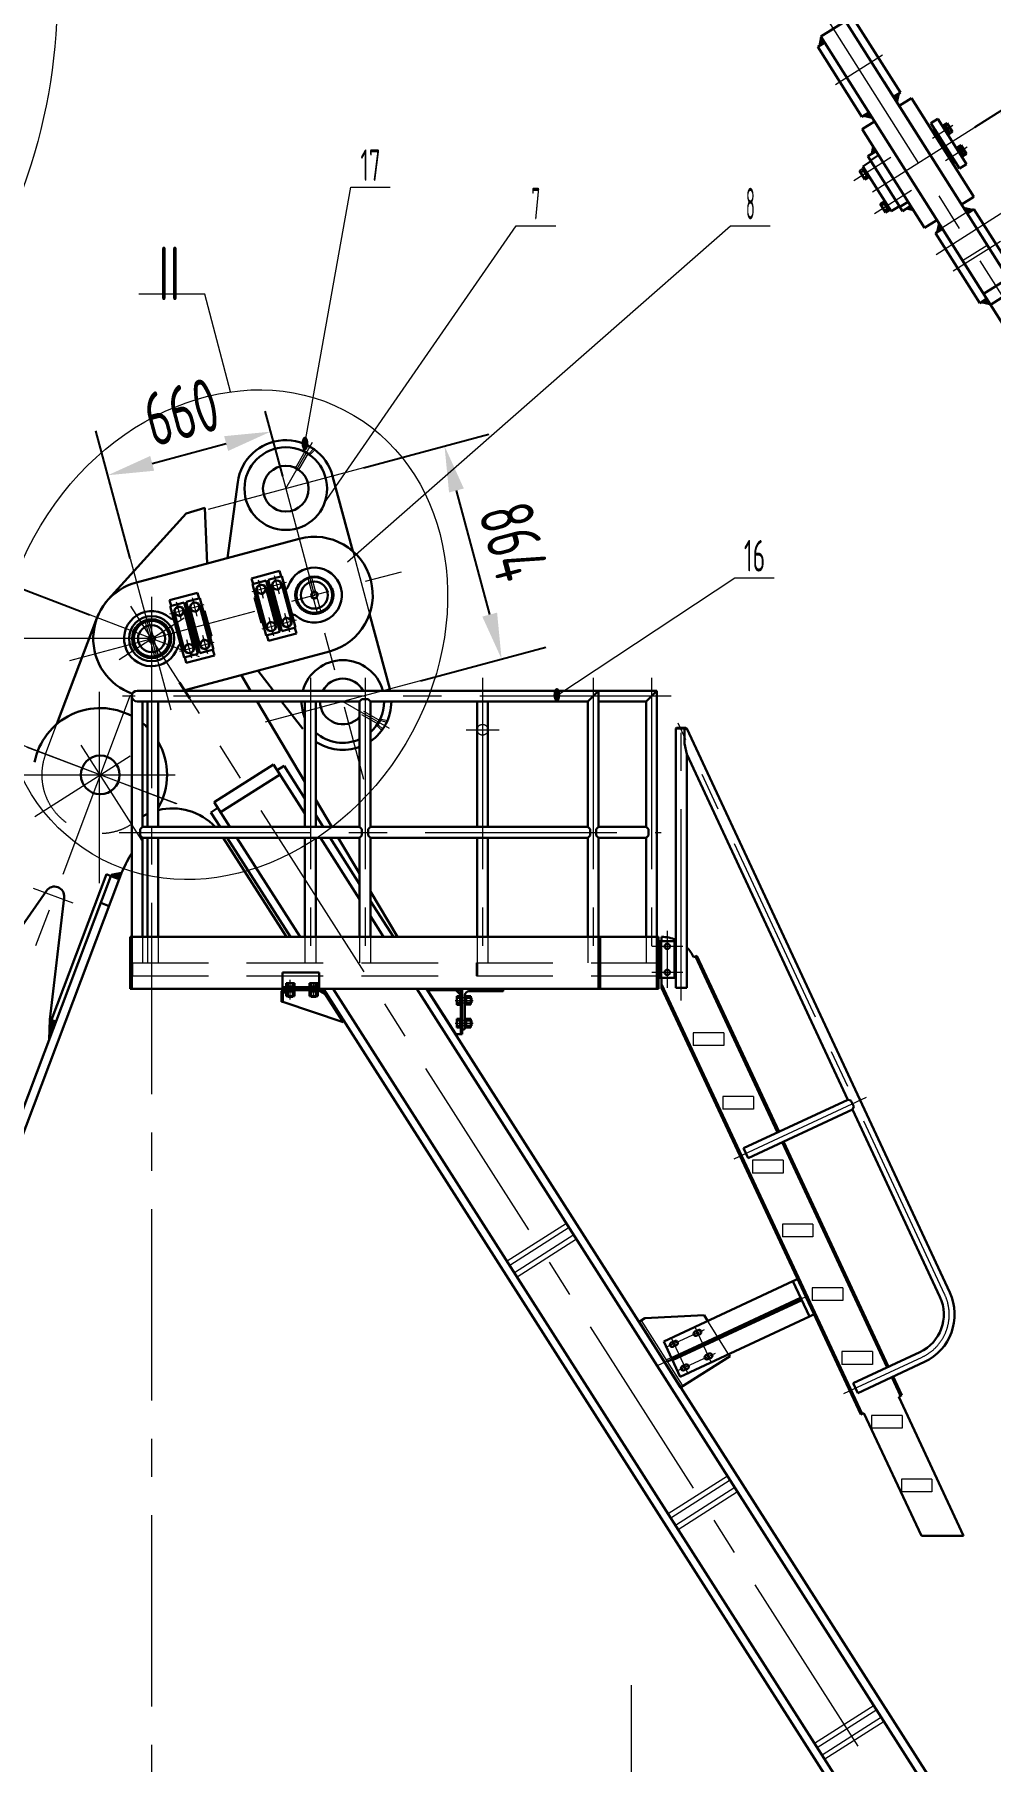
# Model space of a CAD drawing. Header units: millimetres. Extents: x 0 to 25200, y 0 to 17820.
# Drawn here: x 6157 to 9902, y 6343 to 13111 of the extents above; entities that cross this region are included whole.
import ezdxf
from ezdxf.enums import TextEntityAlignment as Align

# ---------------------------------------------------------------- set-up
doc = ezdxf.new("R2010")
doc.units = ezdxf.units.MM
doc.header["$LTSCALE"] = 600
doc.linetypes.add('F', pattern=[0.75, 0.5, -0.25])
doc.linetypes.add('G', pattern=[2, 1.25, -0.25, 0.25, -0.25])
doc.layers.get('0').update_dxf_attribs({"lineweight": 30})
doc.layers.get('Defpoints').update_dxf_attribs({"lineweight": 30})
for name, color, linetype, lineweight in [('01', 7, 'Continuous', 30), ('02', 1, 'Continuous', 13), ('02C', 3, 'Continuous', 13), ('04', 2, 'F', 13), ('05', 4, 'G', 13), ('08', 1, 'Continuous', 13), ('11', 3, 'Continuous', 13)]:
    doc.layers.add(name, color=color, linetype=linetype, lineweight=lineweight)
doc.styles.get("Standard").update_dxf_attribs({"font": 'isocp', "width": 0.707, "bigfont": 'intecad.shx'})
doc.dimstyles.new('INTE', dxfattribs={"dimscale": 60, "dimtxt": 3.5, "dimasz": 3, "dimexe": 3, "dimexo": 0, "dimgap": 1, "dimtad": 1, "dimdec": 1, "dimdsep": 46, "dimtxsty": 'Standard', "dimcen": 0, "dimclrd": 1, "dimclre": 1, "dimclrt": 3, "dimadec": 0, "dimazin": 0, "dimtfac": 1, "dimtdec": 1, "dimtmove": 0, "dimatfit": 0, "dimfxl": 0, "dimarcsym": 0})

# ---------------------------------------------------------------- blocks, each defined once
blk = doc.blocks.new('*D4')
at = {"layer": '08', "color": 1, "lineweight": -2}
for p, q in [((7445.6, 11413), (7937.1, 11544.8)), ((7940.2, 10837.9), (7809.9, 11324.3)), ((7669.1, 10578.9), (8160.7, 10710.6))]:
    blk.add_line(p, q, dxfattribs=at)
at = {"layer": '08', "color": 1}
for points in [[(7838.8, 11332.1), (7780.9, 11316.5), (7763.3, 11498.2)], [(7969.2, 10845.6), (7911.2, 10830.1), (7986.8, 10664)]]:
    blk.add_solid(points, dxfattribs=at)
at = {"layer": 'Defpoints', "color": 0}
for p in [(7763.3, 11498.2), (7445.6, 11413), (7669.1, 10578.9)]:
    blk.add_point(p, dxfattribs=at)
at = {"layer": '08', "color": 3, "insert": (8034.4, 11123.8), "char_height": 210, "attachment_point": 5, "rotation": 285}
blk.add_mtext('864', dxfattribs=at)
blk = doc.blocks.new('inte_dim_blk')
at = {"layer": '08', "color": 1}
blk.add_line((0, 0), (-3, 0), dxfattribs=at)
blk = doc.blocks.new('*D8')
at = {"layer": '08', "color": 1, "lineweight": -2}
for p, q in [((6373.4, 10836.3), (5705.3, 11091.8)), ((5809.2, 10859.4), (5733.9, 10662.5)), ((6089.2, 10333.9), (5501.4, 10558.7))]:
    blk.add_line(p, q, dxfattribs=at)
at = {"layer": '08', "color": 1}
for points in [[(5781.1, 10870.1), (5837.2, 10848.7), (5873.5, 11027.5)], [(5705.8, 10673.2), (5761.9, 10651.8), (5669.6, 10494.4)]]:
    blk.add_solid(points, dxfattribs=at)
at = {"layer": 'Defpoints', "color": 0}
for p in [(6373.4, 10836.3), (5669.6, 10494.4), (6089.2, 10333.9)]:
    blk.add_point(p, dxfattribs=at)
at = {"layer": '08', "color": 3, "insert": (5658, 10926), "char_height": 210, "attachment_point": 5, "rotation": 69.07287}
blk.add_mtext('570', dxfattribs=at)
blk = doc.blocks.new('*D9')
at = {"layer": '08', "color": 1, "lineweight": -2}
for p, q in [((7059.8, 11635.8), (7128.1, 11381)), ((6531.4, 11057.8), (6397.4, 11557.9)), ((6617.9, 11430.6), (6907.6, 11508.3))]:
    blk.add_line(p, q, dxfattribs=at)
at = {"layer": '08', "color": 1}
for points in [[(6899.9, 11537.3), (6915.4, 11479.3), (7081.5, 11554.9)], [(6610.1, 11459.6), (6625.6, 11401.7), (6444, 11384.1)]]:
    blk.add_solid(points, dxfattribs=at)
at = {"layer": 'Defpoints', "color": 0}
for p in [(7059.8, 11635.8), (7081.5, 11554.9), (6531.4, 11057.8)]:
    blk.add_point(p, dxfattribs=at)
at = {"layer": '08', "color": 3, "insert": (6731.9, 11632), "char_height": 210, "attachment_point": 5, "rotation": 15}
blk.add_mtext('660', dxfattribs=at)
blk = doc.blocks.new('*D10')
at = {"layer": '08', "color": 1, "lineweight": -2}
for p, q in [((9840.6, 12748.6), (10089.8, 12906)), ((10033.8, 12657.7), (14382.1, 5772.5)), ((13013.4, 4695.2), (14630.4, 5716.5))]:
    blk.add_line(p, q, dxfattribs=at)
at = {"layer": '08', "color": 1}
for points in [[(10059.1, 12673.8), (10008.4, 12641.7), (9937.6, 12809.9)], [(14407.5, 5788.6), (14356.7, 5756.5), (14478.2, 5620.3)]]:
    blk.add_solid(points, dxfattribs=at)
at = {"layer": 'Defpoints', "color": 0}
for p in [(9840.6, 12748.6), (14478.2, 5620.3), (13013.4, 4695.2)]:
    blk.add_point(p, dxfattribs=at)
at = {"layer": '08', "color": 3, "insert": (12347.4, 9303.2), "char_height": 210, "attachment_point": 5, "rotation": 302.27443}
blk.add_mtext('8503', dxfattribs=at)

msp = doc.modelspace()

# ---------------------------------------------------------------- hatches: boundary and pattern name
for points in [[(9252.93, 13079.82), (9231.8, 13066.47), (9239.58, 13100.95)], [(9522.33, 12866.75), (9543.47, 12880.1), (9535.68, 12845.61)], [(9425.94, 12805.87), (9404.8, 12792.53), (9439.29, 12784.74)], [(9454, 12654.7), (9443.32, 12671.61), (9437.09, 12644.02)], [(9600.31, 12423.03), (9572.72, 12429.26), (9589.63, 12439.94)], [(9810.46, 12410.52), (9831.6, 12423.87), (9797.11, 12431.65)], [(9714.07, 12349.64), (9692.94, 12336.29), (9700.72, 12370.78)], [(9887.08, 12075.7), (9865.94, 12062.35), (9900.43, 12054.56)], [(8672.72, 10393.95), (8672.72, 10390.95), (8669.82, 10390.95)], [(8709.22, 10393.95), (8709.22, 10390.95), (8712.12, 10390.95)], [(8712.12, 10290.86), (8713.38, 10288.14), (8712.12, 10287.86)], [(6488.68, 9800.91), (6497.85, 9825.22), (6463.67, 9819.61, 0.2679492), (6455.94, 9813.27)], [(8600.95, 9562.62), (8600.95, 9557.62), (8605.95, 9557.62)], [(8600.95, 9409.62), (8600.95, 9414.62), (8605.95, 9414.62)], [(6217.15, 9251.4), (6240.54, 9242.57), (6213.7, 9171.46)], [(9073.75, 8810.55), (9076.47, 8811.82), (9072.49, 8813.27)], [(9091.63, 8772.22), (9094.35, 8773.49), (9092.9, 8769.5)], [(9503.13, 7889.75), (9505.85, 7891.01), (9501.87, 7892.46)], [(9521.01, 7851.41), (9523.73, 7852.68), (9522.28, 7848.69)]]:
    msp.add_hatch(color=256).paths.add_polyline_path(points)

# ---------------------------------------------------------------- linework, layer by layer
for p, q in [((9237.98, 13103.49), (9334.37, 13164.36)), ((9334.37, 13164.36), (9998.42, 12112.9)), ((9376.38, 13157.78), (9549.38, 12883.83)), ((9225.88, 13062.73), (9252.93, 13079.82)), ((9231.8, 13066.47), (9239.58, 13100.95)), ((9237.98, 13103.49), (9902.03, 12052.03)), ((9225.88, 13062.73), (9398.88, 12788.79)), ((10399.27, 11264.7), (9387.92, 12866.07)), ((10414.49, 11454.09), (9484.31, 12926.95)), ((9549.38, 12883.83), (9522.33, 12866.75)), ((9543.47, 12880.1), (9535.68, 12845.61)), ((9592.57, 12862.26), (9544.38, 12831.83)), ((9592.57, 12862.26), (9836.6, 12475.87)), ((9398.88, 12788.79), (9425.94, 12805.87)), ((9399.8, 12740.52), (9447.99, 12770.96)), ((9399.8, 12740.52), (9643.83, 12354.13)), ((9404.8, 12792.53), (9439.29, 12784.74)), ((9668.67, 12764.25), (9695.72, 12781.34)), ((9668.67, 12764.25), (9780.8, 12586.7)), ((9674.01, 12733.33), (9681.62, 12738.13)), ((9681.62, 12738.13), (9762.78, 12609.62)), ((9695.72, 12781.34), (9807.86, 12603.79)), ((9443.32, 12671.61), (9437.09, 12644.02)), ((9402.02, 12594.67), (9434.15, 12614.96)), ((9513.09, 12418.81), (9402.02, 12594.67)), ((9421.87, 12634.41), (9454, 12654.7)), ((9421.87, 12634.41), (9557.5, 12419.65)), ((9432.02, 12618.34), (9464.14, 12638.64)), ((9755.17, 12604.81), (9762.78, 12609.62)), ((9780.8, 12586.7), (9807.86, 12603.79)), ((9547.35, 12435.72), (9579.48, 12456.01)), ((9836.6, 12475.87), (9788.41, 12445.43)), ((9513.09, 12418.81), (9545.22, 12439.1)), ((9557.5, 12419.65), (9589.63, 12439.94)), ((9600.31, 12423.03), (9572.72, 12429.26)), ((9831.6, 12423.87), (9797.11, 12431.65)), ((9837.52, 12427.6), (9810.46, 12410.52)), ((10010.52, 12153.66), (9837.52, 12427.6)), ((9643.83, 12354.13), (9692.02, 12384.56)), ((9687.02, 12332.56), (9714.07, 12349.64)), ((9860.03, 12058.61), (9687.02, 12332.56)), ((9692.94, 12336.29), (9700.72, 12370.78)), ((9971.29, 12155.85), (9874.91, 12094.98)), ((9860.03, 12058.61), (9887.08, 12075.7)), ((9865.94, 12062.35), (9900.43, 12054.56)), ((9902.03, 12052.03), (9998.42, 12112.9)), ((7403.7, 11086.52), (7324.88, 11380.7)), ((6953.02, 11356.68), (6913.39, 11059.97)), ((6823.83, 11255.92), (6750.99, 11234.37)), ((6823.83, 11255.92), (6832.69, 11038.35)), ((6750.99, 11234.37), (6445.85, 10897.31)), ((6556.27, 10964.28), (7194.17, 11135.2)), ((7007.15, 10980.01), (7117.27, 11009.52)), ((7013.11, 10957.8), (7007.15, 10980.01)), ((7064.3, 10971.51), (7010.21, 10957.02)), ((7118.14, 10770.6), (7064.3, 10971.51)), ((7126.12, 10988.08), (7072.03, 10973.58)), ((7125.86, 10772.67), (7072.03, 10973.58)), ((7087.01, 10958.96), (7101.15, 10973.09)), ((7101.15, 10973.09), (7120.46, 10967.92)), ((7117.27, 11009.52), (7123.22, 10987.3)), ((7120.46, 10967.92), (7125.63, 10948.61)), ((7179.96, 10787.16), (7126.12, 10988.08)), ((6795.83, 10923.39), (6685.71, 10893.88)), ((6750.59, 10887.45), (6804.68, 10901.95)), ((6801.78, 10901.17), (6795.83, 10923.39)), ((6858.52, 10701.04), (6804.68, 10901.95)), ((7064.04, 10756.11), (7010.21, 10957.02)), ((7023.93, 10905.83), (7019.1, 10904.53)), ((7019.1, 10904.53), (7045.5, 10806.01)), ((7062.48, 10787.78), (7024.69, 10928.81)), ((7025.19, 10942.39), (7039.33, 10956.53)), ((7030.37, 10923.09), (7025.19, 10942.39)), ((7064.41, 10788.3), (7026.63, 10929.32)), ((7049.68, 10917.91), (7030.37, 10923.09)), ((7039.33, 10956.53), (7058.64, 10951.36)), ((7063.81, 10932.05), (7049.68, 10917.91)), ((7058.64, 10951.36), (7063.81, 10932.05)), ((7101.72, 10798.3), (7063.93, 10939.32)), ((7103.65, 10798.81), (7065.86, 10939.84)), ((7085.75, 10922.39), (7078.02, 10920.32)), ((7085.75, 10922.39), (7078.02, 10920.32)), ((7124.3, 10804.35), (7086.51, 10945.37)), ((7092.19, 10939.65), (7087.01, 10958.96)), ((7126.23, 10804.86), (7088.44, 10945.89)), ((7111.5, 10934.48), (7092.19, 10939.65)), ((7125.63, 10948.61), (7111.5, 10934.48)), ((7163.54, 10814.86), (7125.75, 10955.89)), ((7165.47, 10815.38), (7127.68, 10956.4)), ((6685.71, 10893.88), (6691.67, 10871.67)), ((6688.77, 10870.89), (6742.86, 10885.38)), ((6742.6, 10669.98), (6688.77, 10870.89)), ((6741.04, 10701.65), (6703.25, 10842.68)), ((6717.89, 10870.4), (6703.75, 10856.26)), ((6703.75, 10856.26), (6708.93, 10836.96)), ((6742.97, 10702.17), (6705.19, 10843.19)), ((6708.93, 10836.96), (6728.24, 10831.78)), ((6737.2, 10865.23), (6717.89, 10870.4)), ((6728.24, 10831.78), (6742.37, 10845.92)), ((6742.37, 10845.92), (6737.2, 10865.23)), ((6780.28, 10712.17), (6742.49, 10853.19)), ((6796.7, 10684.47), (6742.86, 10885.38)), ((6782.21, 10712.68), (6744.42, 10853.71)), ((6804.42, 10686.54), (6750.59, 10887.45)), ((6756.58, 10834.19), (6764.31, 10836.26)), ((6756.58, 10834.19), (6764.31, 10836.26)), ((6802.86, 10718.22), (6765.07, 10859.24)), ((6779.71, 10886.96), (6765.57, 10872.83)), ((6765.57, 10872.83), (6770.75, 10853.52)), ((6804.79, 10718.73), (6767, 10859.76)), ((6770.75, 10853.52), (6790.06, 10848.35)), ((6799.02, 10881.79), (6779.71, 10886.96)), ((6790.06, 10848.35), (6804.19, 10862.48)), ((6804.19, 10862.48), (6799.02, 10881.79)), ((6842.1, 10728.73), (6804.31, 10869.76)), ((6844.03, 10729.25), (6806.24, 10870.27)), ((6818.4, 10850.75), (6823.23, 10852.05)), ((6823.23, 10852.05), (6849.63, 10753.52)), ((7548.39, 10546.52), (7469.57, 10840.7)), ((6244.83, 10409.47), (6401.35, 10824.44)), ((7050.33, 10807.3), (7045.5, 10806.01)), ((7118.14, 10770.6), (7064.04, 10756.11)), ((7078.67, 10809.71), (7064.53, 10795.57)), ((7064.53, 10795.57), (7069.71, 10776.26)), ((7069.71, 10776.26), (7089.02, 10771.09)), ((7072.89, 10734.67), (7183.01, 10764.17)), ((7097.98, 10804.53), (7078.67, 10809.71)), ((7089.02, 10771.09), (7103.15, 10785.23)), ((7103.15, 10785.23), (7097.98, 10804.53)), ((7112.15, 10823.87), (7104.42, 10821.79)), ((7112.15, 10823.87), (7104.42, 10821.79)), ((7179.96, 10787.16), (7125.86, 10772.67)), ((7140.49, 10826.27), (7126.35, 10812.14)), ((7126.35, 10812.14), (7131.53, 10792.83)), ((7131.53, 10792.83), (7150.84, 10787.66)), ((7159.8, 10821.1), (7140.49, 10826.27)), ((7150.84, 10787.66), (7164.97, 10801.79)), ((7164.97, 10801.79), (7159.8, 10821.1)), ((7183.01, 10764.17), (7177.06, 10786.39)), ((6743.09, 10709.44), (6757.23, 10723.58)), ((6748.27, 10690.13), (6743.09, 10709.44)), ((6757.23, 10723.58), (6776.54, 10718.4)), ((6781.71, 10699.1), (6767.58, 10684.96)), ((6776.54, 10718.4), (6781.71, 10699.1)), ((6782.98, 10735.66), (6790.71, 10737.74)), ((6782.98, 10735.66), (6790.71, 10737.74)), ((6804.42, 10686.54), (6858.52, 10701.04)), ((6804.91, 10726.01), (6819.05, 10740.14)), ((6810.09, 10706.7), (6804.91, 10726.01)), ((6829.4, 10701.53), (6810.09, 10706.7)), ((6819.05, 10740.14), (6838.36, 10734.97)), ((6843.53, 10715.66), (6829.4, 10701.53)), ((6838.36, 10734.97), (6843.53, 10715.66)), ((6844.8, 10752.23), (6849.63, 10753.52)), ((6855.62, 10700.26), (6861.57, 10678.04)), ((7066.94, 10756.88), (7072.89, 10734.67)), ((6737.13, 10539.62), (7312.45, 10693.78)), ((6742.6, 10669.98), (6796.7, 10684.47)), ((6751.45, 10648.54), (6745.5, 10670.75)), ((6767.58, 10684.96), (6748.27, 10690.13)), ((6861.57, 10678.04), (6751.45, 10648.54)), ((7003.61, 10539.62), (6966.92, 10601.19)), ((7092.46, 10539.62), (7031.67, 10618.54)), ((6537.95, 10518.47), (6537.95, 9371.62)), ((6559.1, 10539.62), (8594.95, 10539.62)), ((6559.1, 10497.32), (7430.65, 10497.32)), ((6580.25, 10497.32), (6580.25, 10005.62)), ((6598.95, 10005.62), (6598.95, 10497.32)), ((6641.25, 10005.62), (6641.25, 10497.32)), ((7216.45, 10182.46), (7028.82, 10497.32)), ((7207.46, 10390.34), (7125.05, 10497.32)), ((7216.45, 10005.62), (7216.45, 10497.32)), ((7258.75, 10005.62), (7258.75, 10497.32)), ((7430.65, 10005.62), (7430.65, 10497.32)), ((7472.95, 10497.32), (8324.65, 10497.32)), ((7472.95, 10005.62), (7472.95, 10497.32)), ((7890.95, 10005.62), (7890.95, 10497.32)), ((7933.25, 10005.62), (7933.25, 10497.32)), ((8366.95, 10539.62), (8324.65, 10497.32)), ((8324.65, 10005.62), (8324.65, 10497.32)), ((8366.95, 10005.62), (8366.95, 10539.62)), ((8366.95, 10497.32), (8552.5, 10497.32)), ((8552.65, 10497.32), (8594.95, 10539.62)), ((8552.65, 10005.62), (8552.65, 10497.32)), ((8594.95, 9574.62), (8594.95, 10539.62)), ((8672.72, 10393.95), (8669.82, 10390.95)), ((8669.82, 10390.95), (8669.82, 9374.95)), ((8669.82, 10390.95), (8712.12, 10390.95)), ((8672.72, 10390.95), (8672.72, 10394.45)), ((8709.22, 10394.45), (8672.72, 10394.45)), ((8709.22, 10390.95), (8709.22, 10394.45)), ((8709.22, 10393.95), (8712.12, 10390.95)), ((8712.12, 10390.95), (9742.59, 8181.09)), ((8712.12, 10290.86), (8712.12, 9374.95)), ((8712.12, 10290.86), (9343.7, 8936.43)), ((7093.5, 10250.87), (6860.79, 10102.48)), ((6860.79, 10102.48), (7093.5, 10250.87)), ((7093.5, 10250.87), (7216.45, 10058.06)), ((7134.9, 10245.46), (7107.92, 10228.25)), ((7134.9, 10245.46), (7216.45, 10117.57)), ((8712.12, 10287.86), (8713.38, 10288.14)), ((7118.66, 10211.41), (6885.95, 10063.02)), ((6860.79, 10102.48), (6922.55, 10005.62)), ((7321.84, 10005.62), (7258.75, 10111.48)), ((6875.21, 10079.86), (6848.23, 10062.65)), ((6848.23, 10062.65), (6884.6, 10005.62)), ((7258.75, 10051.24), (7287.84, 10005.62)), ((7430.65, 10005.62), (6580.25, 10005.62)), ((7430.65, 9963.32), (6580.25, 9963.32)), ((6580.25, 9963.32), (6580.25, 9574.62)), ((6598.95, 9574.62), (6598.95, 9963.32)), ((6641.25, 9574.62), (6641.25, 9963.32)), ((6896.15, 9963.32), (7144.02, 9574.62)), ((6911.57, 9963.32), (7159.43, 9574.62)), ((6949.52, 9963.32), (7197.39, 9574.62)), ((7216.45, 9574.62), (7216.45, 9963.32)), ((7258.75, 9574.62), (7258.75, 9963.32)), ((7276.86, 9963.32), (7430.65, 9722.15)), ((7314.82, 9963.32), (7430.65, 9781.66)), ((7430.65, 9823.03), (7347.05, 9963.32)), ((7430.65, 9574.62), (7430.65, 9963.32)), ((8324.65, 10005.62), (7472.95, 10005.62)), ((7472.95, 9574.62), (7472.95, 9963.32)), ((8324.65, 9963.32), (7472.95, 9963.32)), ((7890.95, 9574.62), (7890.95, 9963.32)), ((7933.25, 9574.62), (7933.25, 9963.32)), ((8324.65, 9574.62), (8324.65, 9963.32)), ((8552.65, 10005.62), (8366.95, 10005.62)), ((8366.95, 9574.62), (8366.95, 9963.32)), ((8552.65, 9963.32), (8366.95, 9963.32)), ((8552.65, 9574.62), (8552.65, 9963.32)), ((6537.95, 9903.27), (6533.12, 9895.04)), ((6438.16, 9819.98), (6222.76, 9249.28)), ((6455.94, 9813.27), (6438.16, 9819.98)), ((6463.67, 9819.61), (6497.85, 9825.22)), ((6488.68, 9800.91), (6497.85, 9825.22)), ((6455.94, 9813.27), (4190.92, 3811.98)), ((6488.68, 9800.91), (4223.66, 3799.62)), ((5928.99, 9360.15), (6203.43, 9755.56)), ((6488.68, 9800.91), (6455.94, 9813.27)), ((7578.69, 9574.62), (7472.95, 9752.05)), ((6217.15, 9251.4), (6272.4, 9729.54)), ((6448.78, 9695.19), (6416.03, 9707.55)), ((7472.95, 9715.33), (7562.68, 9574.62)), ((7472.95, 9655.81), (7524.73, 9574.62)), ((8600.95, 9574.62), (6531.95, 9574.62)), ((6531.95, 9574.62), (6531.95, 9371.62)), ((8366.95, 9574.62), (8366.95, 9371.62)), ((8372.95, 9574.62), (8372.95, 9371.62)), ((8594.95, 9574.62), (8594.95, 9371.62)), ((8600.95, 9574.62), (8600.95, 9371.62)), ((8600.95, 9562.62), (8605.95, 9557.62)), ((8600.95, 9414.62), (8600.95, 9557.62)), ((8663.95, 9557.62), (8600.95, 9557.62)), ((8606.95, 9414.62), (8606.95, 9557.62)), ((8613.95, 9574.62), (8613.95, 9557.62)), ((8663.95, 9414.62), (8663.95, 9557.62)), ((8739.17, 9494.94), (8751.86, 9500.86)), ((9068.32, 8808.02), (8746.42, 9498.32)), ((9073.75, 8810.55), (8751.86, 9500.86)), ((7128.85, 9434.62), (7128.85, 9371.62)), ((7271.85, 9434.62), (7128.85, 9434.62)), ((7271.85, 9434.62), (7271.85, 9371.62)), ((8663.95, 9414.62), (8600.95, 9414.62)), ((8600.95, 9409.62), (8605.95, 9414.62)), ((8613.95, 9414.62), (8613.95, 9375.42)), ((8600.95, 9371.62), (6531.95, 9371.62)), ((7123.85, 9320.62), (7123.85, 9355.62)), ((7271.85, 9377.62), (7128.85, 9377.62)), ((7271.85, 9371.62), (7128.85, 9371.62)), ((7129.85, 9351.62), (7143.85, 9365.62)), ((7129.85, 9320.62), (7129.85, 9355.62)), ((7139.85, 9371.62), (7280.08, 9371.62)), ((7139.85, 9365.62), (7280.08, 9365.62)), ((7268.85, 9365.62), (7294.55, 9351.53)), ((7365.54, 9240.24), (7288.51, 9361)), ((7288.88, 9371.62), (9417.03, 6034.26)), ((7370.6, 9243.47), (7293.57, 9364.22)), ((7326.83, 9371.62), (10934.62, 3713.89)), ((7654.17, 9371.62), (11167.33, 3862.28)), ((7692.13, 9371.62), (9703.7, 6217.06)), ((7695.95, 9371.62), (7816.95, 9371.62)), ((7695.95, 9365.62), (7695.95, 9371.62)), ((7695.95, 9365.62), (7816.95, 9365.62)), ((7806.95, 9193.62), (7695.95, 9365.62)), ((7806.95, 9365.62), (7826.95, 9345.62)), ((7826.95, 9355.62), (7826.95, 9193.62)), ((7832.95, 9371.62), (7832.95, 9193.62)), ((9399.45, 7705.11), (8613.95, 9389.61)), ((9394.01, 7702.58), (8613.95, 9375.42)), ((8669.82, 9374.95), (8712.12, 9374.95)), ((7123.85, 9320.62), (7129.85, 9320.62)), ((7365.54, 9240.24), (7129.85, 9320.62)), ((6213.7, 9171.46), (6217.15, 9251.4)), ((6240.54, 9242.57), (6217.15, 9251.4)), ((7370.6, 9243.47), (7365.54, 9240.24)), ((7832.95, 9193.62), (7806.95, 9193.62)), ((9343.7, 8936.43), (8935.09, 8745.89)), ((9361.57, 8898.09), (8952.97, 8707.56)), ((9361.57, 8898.09), (9704.25, 8163.21)), ((9068.17, 8808.34), (9073.61, 8810.87)), ((9072.49, 8813.27), (9076.47, 8811.82)), ((8935.09, 8745.89), (8952.97, 8707.56)), ((9497.7, 7887.21), (9086.19, 8769.68)), ((9086.34, 8769.36), (9091.78, 8771.9)), ((9503.13, 7889.75), (9091.63, 8772.22)), ((9092.9, 8769.5), (9094.35, 8773.49)), ((9128.52, 8224.6), (8621.9, 7988.35)), ((9146.65, 8233.05), (9128.52, 8224.6)), ((9192.76, 8086.84), (9128.52, 8224.6)), ((9192.76, 8086.84), (9128.52, 8224.6)), ((8651.9, 7924.01), (9158.53, 8160.25)), ((8656.13, 7914.94), (9162.75, 8151.19)), ((9140.1, 8140.62), (9135.87, 8149.68)), ((8547.41, 8080.26), (8525.43, 8066.37)), ((8525.43, 8066.37), (8688.29, 7808.49)), ((8780.19, 8091.84), (8547.41, 8080.26)), ((8686.13, 7850.59), (9192.76, 8086.84)), ((8794.67, 8068.92), (8780.19, 8091.84)), ((9210.89, 8095.29), (9192.76, 8086.84)), ((8621.9, 7988.35), (8686.13, 7850.59)), ((8664.97, 7990.51), (8651.8, 7984.44)), ((8757.41, 8033.61), (8744.24, 8027.55)), ((8764.73, 8017.72), (8751.56, 8011.65)), ((8672.29, 7974.61), (8659.12, 7968.54)), ((8688.29, 7808.49), (8881.91, 7930.77)), ((8800.52, 7941.17), (8787.35, 7935.1)), ((8807.84, 7925.28), (8794.67, 7919.21)), ((8881.91, 7930.77), (8876.49, 7939.36)), ((9625.49, 7946.8), (9364.47, 7825.08)), ((8708.07, 7898.06), (8694.9, 7891.99)), ((8715.4, 7882.17), (8702.23, 7876.1)), ((9643.36, 7908.46), (9382.35, 7786.75)), ((9497.55, 7887.53), (9502.99, 7890.06)), ((9501.87, 7892.46), (9505.85, 7891.01)), ((9522.28, 7848.69), (9523.73, 7852.68)), ((9364.47, 7825.08), (9382.35, 7786.75)), ((9549.89, 7775.27), (9515.57, 7848.87)), ((9515.72, 7848.56), (9521.16, 7851.09)), ((9555.33, 7777.8), (9521.01, 7851.41)), ((9533.78, 7824.03), (9528.34, 7821.49)), ((9377.89, 7751.34), (9372.46, 7748.8)), ((9555.33, 7777.8), (9542.64, 7771.89)), ((9796.91, 7226.62), (9542.64, 7771.89)), ((9406.7, 7708.5), (9394.01, 7702.58)), ((9631.4, 7226.62), (9406.7, 7708.5)), ((9796.91, 7226.62), (9631.4, 7226.62))]:
    msp.add_line(p, q)
at = {"color": 7, "linetype": 'Continuous'}
for p, q in [((8712.12, 10390.95), (8702.97, 10388.92)), ((8702.97, 10332.13), (8702.97, 10388.92)), ((8702.97, 10332.13), (8712.12, 10290.86))]:
    msp.add_line(p, q, dxfattribs=at)
for centre, radius in [((7141.35, 11331.52), 162), ((7141.35, 11331.52), 89.53), ((7106.32, 10953.78), 17.31), ((7253.11, 10914.43), 72.5), ((7253.11, 10914.43), 70), ((7253.11, 10914.43), 53.26), ((7044.5, 10937.22), 17.31), ((6615.62, 10743.62), 88.5), ((6723.06, 10851.09), 17.31), ((6784.88, 10867.66), 17.31), ((6615.62, 10743.62), 76.5), ((6615.62, 10743.62), 72.5), ((6615.62, 10743.62), 70), ((6615.62, 10743.62), 53.26), ((7083.84, 10790.4), 17.31), ((7145.66, 10806.96), 17.31), ((6762.4, 10704.27), 17.31), ((6824.22, 10720.83), 17.31), ((6414.17, 10209.55), 76), ((6414.17, 10209.55), 76), ((8635.95, 9537.62), 10.5), ((8635.95, 9435.62), 10.5), ((8747.56, 8019.37), 8.75), ((8655.12, 7976.26), 8.75), ((8790.67, 7926.92), 8.75), ((8698.23, 7883.82), 8.75)]:
    msp.add_circle(centre, radius)
for centre, radius, start, end in [((7141.35, 11331.52), 190, 15, 172.391192), ((7253.31, 10914.49), 228.5, 285, 105), ((7253.11, 10914.43), 108, 228.689193, 161.310807), ((6615.41, 10743.57), 228.5, 105, 250.764295), ((7028.56, 10929.84), 4, 105, 195), ((7028.56, 10929.84), 2, 105, 195), ((7062, 10938.8), 4, 15, 105), ((7062, 10938.8), 2, 15, 105), ((7090.38, 10946.41), 4, 105, 195), ((7090.38, 10946.41), 2, 105, 195), ((7123.82, 10955.37), 4, 15, 105), ((7123.82, 10955.37), 2, 15, 105), ((7131.86, 10955.45), 20, 293.347474, 341.310807), ((6615.62, 10743.62), 229, 137.846006, 159.334243), ((6615.62, 10743.62), 108, 48.689193, 341.310807), ((6707.12, 10843.71), 4, 105, 195), ((6707.12, 10843.71), 2, 105, 195), ((6740.56, 10852.67), 4, 15, 105), ((6740.56, 10852.67), 2, 15, 105), ((6768.94, 10860.28), 4, 105, 195), ((6768.94, 10860.28), 2, 105, 195), ((6802.38, 10869.24), 4, 15, 105), ((6802.38, 10869.24), 2, 15, 105), ((7168.61, 10818.29), 20, 48.689193, 96.652526), ((6700.12, 10839.77), 20, 228.689193, 276.652526), ((7066.34, 10788.82), 4, 195, 285), ((7066.34, 10788.82), 2, 195, 285), ((7099.79, 10797.78), 2, 285, 15), ((7099.79, 10797.78), 4, 285, 15), ((7128.16, 10805.38), 4, 195, 285), ((7128.16, 10805.38), 2, 195, 285), ((7161.61, 10814.34), 2, 285, 15), ((7161.61, 10814.34), 4, 285, 15), ((6736.87, 10702.6), 20, 113.347474, 161.310807), ((6744.9, 10702.69), 4, 195, 285), ((6744.9, 10702.69), 2, 195, 285), ((6778.35, 10711.65), 2, 285, 15), ((6778.35, 10711.65), 4, 285, 15), ((6806.72, 10719.25), 4, 195, 285), ((6806.72, 10719.25), 2, 195, 285), ((6840.17, 10728.21), 2, 285, 15), ((6840.17, 10728.21), 4, 285, 15), ((7364.87, 10497.35), 162, 15.12559, 164.87441), ((7364.87, 10497.35), 89.53, 28.17223, 151.82777), ((6559.1, 10518.47), 21.15, 90, 270), ((7364.87, 10497.35), 162, 180.01005, 203.633424), ((7364.87, 10497.35), 89.53, 180.018185, 317.287281), ((7364.87, 10497.35), 162, 311.851657, 359.98995), ((7364.87, 10497.35), 190, 304.672124, 359.991431), ((7364.87, 10497.35), 190, 12.854856, 15), ((6414.17, 10209.55), 262, 61.806893, 169.11556), ((6414.17, 10209.55), 262, 45.148706, 50.661914), ((7364.87, 10497.35), 162, 229.078992, 293.959651), ((6414.17, 10209.55), 262, 330.079639, 29.920361), ((7364.87, 10497.35), 190, 236.048637, 290.25799), ((6697.17, 9849.44), 229, 115.398046, 120.701385), ((6697.17, 9849.44), 229, 42.999682, 104.133862), ((7058.87, 9585.71), 610, 149.529286, 156.881377), ((6465.29, 9809.74), 10, 99.322423, 159.322423), ((6234.65, 9733.9), 38, 353.408384, 145.236462), ((8614.1, 9436.62), 138, 66.188236, 90.061393), ((8614.1, 9436.62), 138, 25, 44.744343), ((7139.85, 9355.62), 16, 90, 180), ((7139.85, 9355.62), 10, 90, 180), ((7280.08, 9355.62), 16, 32.533333, 90), ((7280.08, 9355.62), 10, 32.533333, 90), ((7816.95, 9355.62), 16, 0, 90), ((7816.95, 9355.62), 10, 0, 90), ((9556.66, 8094.39), 162.85, 295, 25), ((9556.66, 8094.39), 205.15, 295, 25), ((8668.63, 7982.56), 8.75, 294.741093, 114.741093), ((8747.9, 8019.6), 8.75, 114.741093, 294.741093), ((8761.07, 8025.67), 8.75, 294.741093, 114.741093), ((8655.46, 7976.49), 8.75, 114.741093, 294.741093), ((8791.01, 7927.16), 8.75, 114.741093, 294.741093), ((8804.18, 7933.22), 8.75, 294.741093, 114.741093), ((8698.57, 7884.05), 8.75, 114.741093, 294.741093), ((8711.73, 7890.12), 8.75, 294.741093, 114.741093)]:
    msp.add_arc(centre, radius, start, end)
at = {"layer": '01'}
for p, q in [((9681.62, 12738.13), (9685.08, 12738.27)), ((9764.39, 12612.68), (9685.08, 12738.27)), ((9720.01, 12756.17), (9714.01, 12752.38)), ((9732.68, 12764.2), (9720, 12756.19)), ((9720, 12756.19), (9741.11, 12722.78)), ((9724.15, 12749.62), (9736.84, 12757.63)), ((9724.56, 12735.68), (9728.37, 12742.94)), ((9730.56, 12739.47), (9726.75, 12732.22)), ((9743.24, 12747.48), (9732.68, 12764.2)), ((9736.97, 12729.33), (9749.65, 12737.34)), ((9753.8, 12730.76), (9741.12, 12722.76)), ((9743.24, 12747.48), (9753.8, 12730.76)), ((9741.11, 12722.78), (9735.1, 12718.98)), ((9774.48, 12669.93), (9768.48, 12666.14)), ((9768.48, 12666.14), (9779.02, 12649.44)), ((9787.15, 12677.96), (9774.47, 12669.95)), ((9774.47, 12669.95), (9785.03, 12653.23)), ((9785.03, 12653.23), (9774.48, 12669.93)), ((9778.62, 12663.38), (9791.3, 12671.39)), ((9797.71, 12661.24), (9787.15, 12677.96)), ((9797.71, 12661.24), (9808.27, 12644.52)), ((9762.78, 12609.62), (9764.39, 12612.68)), ((9779.02, 12649.44), (9782.84, 12656.7)), ((9789.57, 12632.74), (9779.02, 12649.44)), ((9785.03, 12653.23), (9781.21, 12645.98)), ((9785.03, 12653.23), (9795.57, 12636.54)), ((9795.59, 12636.51), (9785.03, 12653.23)), ((9795.57, 12636.54), (9789.57, 12632.74)), ((9791.43, 12643.09), (9804.12, 12651.1)), ((9808.27, 12644.52), (9795.59, 12636.51)), ((9388.54, 12576.69), (9401.23, 12584.7)), ((9388.54, 12576.69), (9409.89, 12542.88)), ((9392.81, 12569.93), (9405.49, 12577.94)), ((9422.57, 12550.89), (9401.23, 12584.7)), ((9402.16, 12583.22), (9407.23, 12586.43)), ((9405.63, 12549.64), (9418.31, 12557.65)), ((9409.89, 12542.88), (9422.57, 12550.89)), ((9411.9, 12567.79), (9415.12, 12573.93)), ((9416.97, 12571), (9413.75, 12564.87)), ((9421.65, 12552.36), (9426.72, 12555.57)), ((9469.71, 12448.17), (9482.39, 12456.18)), ((9482.39, 12456.18), (9503.74, 12422.38)), ((9483.32, 12454.71), (9488.39, 12457.91)), ((9491.06, 12414.37), (9469.71, 12448.17)), ((9473.97, 12441.41), (9486.66, 12449.42)), ((9486.79, 12421.12), (9499.47, 12429.13)), ((9491.06, 12414.37), (9503.74, 12422.38)), ((9498.14, 12442.48), (9491.22, 12442.21)), ((9493.06, 12439.28), (9499.99, 12439.55)), ((9502.81, 12423.85), (9507.88, 12427.05)), ((6725.17, 10571.82), (6765.49, 10508.58)), ((7430.65, 10497.32), (7438.99, 10506.47)), ((7464.62, 10506.47), (7438.99, 10506.47)), ((7472.95, 10497.32), (7464.62, 10506.47)), ((6580.25, 10005.62), (6571.1, 9997.28)), ((6571.1, 9971.65), (6571.1, 9997.28)), ((6580.25, 9963.32), (6571.1, 9971.65)), ((7430.65, 10005.62), (7439.8, 9997.28)), ((7430.65, 9963.32), (7439.8, 9971.65)), ((7439.8, 9971.65), (7439.8, 9997.28)), ((7472.95, 10005.62), (7463.8, 9997.28)), ((7463.8, 9971.65), (7463.8, 9997.28)), ((7472.95, 9963.32), (7463.8, 9971.65)), ((8324.65, 10005.62), (8333.8, 9997.28)), ((8324.65, 9963.32), (8333.8, 9971.65)), ((8333.8, 9971.65), (8333.8, 9997.28)), ((8366.95, 10005.62), (8357.8, 9997.28)), ((8357.8, 9971.65), (8357.8, 9997.28)), ((8366.95, 9963.32), (8357.8, 9971.65)), ((8552.65, 10005.62), (8561.8, 9997.28)), ((8552.65, 9963.32), (8561.8, 9971.65)), ((8561.8, 9971.65), (8561.8, 9997.28)), ((7140.35, 9380.62), (7140.35, 9377.62)), ((7177.35, 9380.62), (7140.35, 9380.62)), ((7142.09, 9393.12), (7142.09, 9380.62)), ((7175.62, 9393.12), (7142.09, 9393.12)), ((7142.38, 9360.62), (7175.33, 9360.62)), ((7142.38, 9342.62), (7142.38, 9360.62)), ((7175.33, 9342.62), (7142.38, 9342.62)), ((7143.75, 9365.62), (7143.75, 9360.62)), ((7148.85, 9380.62), (7148.85, 9393.12)), ((7148.85, 9339.62), (7148.85, 9360.62)), ((7158.85, 9365.62), (7155.97, 9360.62)), ((7158.85, 9360.62), (7161.74, 9365.62)), ((7168.85, 9380.62), (7168.85, 9393.12)), ((7168.85, 9339.62), (7168.85, 9360.62)), ((7173.95, 9365.62), (7173.95, 9360.62)), ((7175.33, 9342.62), (7175.33, 9360.62)), ((7175.62, 9393.12), (7175.62, 9380.62)), ((7177.35, 9380.62), (7177.35, 9377.62)), ((7269.35, 9380.62), (7232.35, 9380.62)), ((7232.35, 9380.62), (7232.35, 9377.62)), ((7267.62, 9393.12), (7234.09, 9393.12)), ((7234.09, 9393.12), (7234.09, 9380.62)), ((7234.38, 9342.62), (7234.38, 9360.62)), ((7234.38, 9360.62), (7267.33, 9360.62)), ((7267.33, 9342.62), (7234.38, 9342.62)), ((7235.75, 9365.62), (7235.75, 9360.62)), ((7240.85, 9380.62), (7240.85, 9393.12)), ((7240.85, 9339.62), (7240.85, 9360.62)), ((7250.85, 9365.62), (7247.97, 9360.62)), ((7250.85, 9360.62), (7253.74, 9365.62)), ((7260.85, 9380.62), (7260.85, 9393.12)), ((7260.85, 9339.62), (7260.85, 9360.62)), ((7265.95, 9365.62), (7265.95, 9360.62)), ((7267.33, 9342.62), (7267.33, 9360.62)), ((7267.62, 9393.12), (7267.62, 9380.62)), ((7269.35, 9380.62), (7269.35, 9377.62)), ((7811.45, 9342.38), (7823.95, 9342.38)), ((7811.45, 9342.38), (7811.45, 9308.85)), ((7823.95, 9344.12), (7823.95, 9307.12)), ((7823.95, 9344.12), (7826.95, 9344.12)), ((7832.95, 9371.62), (7992.95, 9371.62)), ((7842.95, 9345.62), (7842.95, 9214.9)), ((7847.95, 9309.14), (7847.95, 9342.09)), ((7865.95, 9342.09), (7847.95, 9342.09)), ((7991.43, 9361.62), (7858.92, 9361.62)), ((7865.95, 9342.09), (7865.95, 9309.14)), ((7992.95, 9371.62), (7992.95, 9363.14)), ((7148.85, 9339.62), (7168.85, 9339.62)), ((7240.85, 9339.62), (7260.85, 9339.62)), ((7823.95, 9335.62), (7811.45, 9335.62)), ((7823.95, 9315.62), (7811.45, 9315.62)), ((7811.45, 9308.85), (7823.95, 9308.85)), ((7823.95, 9307.12), (7826.95, 9307.12)), ((7842.95, 9340.72), (7847.95, 9340.72)), ((7847.95, 9325.62), (7842.95, 9328.51)), ((7842.95, 9325.62), (7847.95, 9322.73)), ((7842.95, 9310.52), (7847.95, 9310.52)), ((7868.95, 9335.62), (7847.95, 9335.62)), ((7868.95, 9315.62), (7847.95, 9315.62)), ((7865.95, 9309.14), (7847.95, 9309.14)), ((7868.95, 9315.62), (7868.95, 9335.62)), ((7811.45, 9253.38), (7823.95, 9253.38)), ((7811.45, 9253.38), (7811.45, 9219.85)), ((7823.95, 9246.62), (7811.45, 9246.62)), ((7823.95, 9226.62), (7811.45, 9226.62)), ((7811.45, 9219.85), (7823.95, 9219.85)), ((7823.95, 9255.12), (7826.95, 9255.12)), ((7823.95, 9255.12), (7823.95, 9218.12)), ((7823.95, 9218.12), (7826.95, 9218.12)), ((7832.95, 9211.62), (7839.65, 9211.62)), ((7842.95, 9251.72), (7847.95, 9251.72)), ((7847.95, 9236.62), (7842.95, 9239.51)), ((7842.95, 9236.62), (7847.95, 9233.73)), ((7842.95, 9221.52), (7847.95, 9221.52)), ((7847.95, 9220.14), (7847.95, 9253.09)), ((7865.95, 9253.09), (7847.95, 9253.09)), ((7868.95, 9246.62), (7847.95, 9246.62)), ((7868.95, 9226.62), (7847.95, 9226.62)), ((7865.95, 9220.14), (7847.95, 9220.14)), ((7865.95, 9253.09), (7865.95, 9220.14)), ((7868.95, 9226.62), (7868.95, 9246.62)), ((9343.7, 8936.43), (9355.51, 8932.74)), ((9366.34, 8909.52), (9355.51, 8932.74)), ((9361.57, 8898.09), (9366.34, 8909.52))]:
    msp.add_line(p, q, dxfattribs=at)
for centre, radius in [((9736.9, 12743.48), 1.5), ((9791.37, 12657.24), 1.5), ((7253.11, 10914.43), 12), ((6615.62, 10743.62), 12)]:
    msp.add_circle(centre, radius, dxfattribs=at)
for centre, radius, start, end in [((7858.95, 9345.62), 16, 90.121777, 180), ((7991.43, 9363.14), 1.52, 270, 0), ((7839.65, 9214.92), 3.3, 270, 359.73787)]:
    msp.add_arc(centre, radius, start, end, dxfattribs=at)
at = {"layer": '02'}
for p, q in [((7216.47, 11506.04), (7395.87, 12512.61)), ((7395.87, 12512.61), (7550.87, 12512.61)), ((7290.52, 11271.61), (8043.75, 12361.96)), ((7383.27, 11044.7), (8884.11, 12361.96)), ((8043.75, 12361.96), (8198.75, 12361.96)), ((8884.11, 12361.96), (9039.11, 12361.96)), ((8203.45, 10520.75), (8900.41, 10981.69)), ((8900.41, 10981.69), (9055.41, 10981.69)), ((7150.85, 9339.62), (7150.85, 9342.62)), ((7166.85, 9339.62), (7166.85, 9342.62)), ((7242.85, 9339.62), (7242.85, 9342.62)), ((7258.85, 9339.62), (7258.85, 9342.62)), ((7868.95, 9333.62), (7865.95, 9333.62)), ((7868.95, 9317.62), (7865.95, 9317.62)), ((7868.95, 9244.62), (7865.95, 9244.62)), ((7868.95, 9228.62), (7865.95, 9228.62))]:
    msp.add_line(p, q, dxfattribs=at)
for centre, start, end in [((7253.11, 10914.43), 185, 95), ((6615.62, 10743.62), 115, 25)]:
    msp.add_arc(centre, 15, start, end, dxfattribs=at)
at = {"layer": '02C'}
for centre, major_axis in [((4484.54, 12948.84), (1024.25, 1719.58)), ((6895.54, 10759.05), (512.12, 859.79))]:
    msp.add_ellipse(centre, major_axis=major_axis, ratio=0.8324261, dxfattribs=at)
at = {"layer": '04'}
for p, q in [((9808.43, 12413.73), (9712.04, 12352.86)), ((9889.6, 12285.21), (9793.21, 12224.34)), ((7179.69, 11412.43), (7217.81, 11478.45)), ((7192.25, 11405.18), (7230.36, 11471.2)), ((7210.25, 11482.81), (7216.47, 11506.04)), ((7210.25, 11482.81), (7237.92, 11466.83)), ((7215.63, 11479.71), (7222.01, 11503.55)), ((7232.54, 11469.94), (7250, 11487.39)), ((7237.92, 11466.83), (7254.93, 11483.84)), ((7403.7, 11086.52), (7469.57, 10840.7)), ((7226.76, 10985.72), (7265.93, 10839.52)), ((7240.28, 10989.34), (7279.46, 10843.15)), ((6589.27, 10814.91), (6628.44, 10668.71)), ((6602.79, 10818.53), (6641.97, 10672.33)), ((7438.53, 10446.45), (7504.54, 10408.33)), ((7445.78, 10459.01), (7511.79, 10420.89)), ((7500.18, 10400.77), (7516.16, 10428.45)), ((7516.16, 10428.45), (7539.39, 10422.23)), ((6199.91, 10290.37), (6244.83, 10409.47)), ((7500.18, 10400.77), (7517.18, 10383.77)), ((7503.28, 10406.15), (7520.89, 10388.54)), ((7513.05, 10423.07), (7537.11, 10416.63)), ((6580.25, 9574.62), (6580.25, 9472.47)), ((6598.95, 9574.62), (6598.95, 9472.47)), ((6641.25, 9574.62), (6641.25, 9472.47)), ((7216.45, 9574.62), (7216.45, 9472.47)), ((7258.75, 9574.62), (7258.75, 9472.47)), ((7430.65, 9574.62), (7430.65, 9472.47)), ((7472.95, 9574.62), (7472.95, 9472.47)), ((7890.95, 9574.62), (7890.95, 9472.47)), ((7933.25, 9574.62), (7933.25, 9472.47)), ((8324.65, 9574.62), (8324.65, 9472.47)), ((8552.65, 9574.62), (8552.65, 9472.47)), ((8613.95, 9557.62), (8613.95, 9414.62)), ((6537.95, 9472.47), (8594.95, 9472.47)), ((6537.95, 9422.47), (8594.95, 9422.47)), ((6540.95, 9472.47), (6540.95, 9422.47)), ((7887.95, 9422.47), (7887.95, 9472.47)), ((7890.95, 9422.47), (7890.95, 9472.47)), ((7893.95, 9422.47), (7893.95, 9472.47)), ((7148.35, 9377.62), (7148.35, 9371.62)), ((7148.35, 9365.62), (7148.35, 9371.62)), ((7169.35, 9377.62), (7169.35, 9371.62)), ((7169.35, 9365.62), (7169.35, 9371.62)), ((7240.35, 9377.62), (7240.35, 9371.62)), ((7240.35, 9365.62), (7240.35, 9371.62)), ((7261.35, 9377.62), (7261.35, 9371.62)), ((7261.35, 9365.62), (7261.35, 9371.62)), ((7832.95, 9341.62), (7826.95, 9341.62)), ((7832.95, 9309.62), (7826.95, 9309.62)), ((7842.95, 9336.12), (7832.95, 9336.12)), ((7842.95, 9315.12), (7832.95, 9315.12)), ((7832.95, 9252.62), (7826.95, 9252.62)), ((7832.95, 9220.62), (7826.95, 9220.62)), ((7842.95, 9247.12), (7832.95, 9247.12)), ((7842.95, 9226.12), (7832.95, 9226.12)), ((8857.13, 9199.12), (8737.13, 9199.12)), ((8737.13, 9199.12), (8737.13, 9149.12)), ((8857.13, 9149.12), (8737.13, 9149.12)), ((8857.13, 9199.12), (8857.13, 9149.12)), ((8973.71, 8949.12), (8853.71, 8949.12)), ((8853.71, 8949.12), (8853.71, 8899.12)), ((8973.71, 8949.12), (8973.71, 8899.12)), ((8973.71, 8899.12), (8853.71, 8899.12)), ((9090.28, 8699.12), (8970.28, 8699.12)), ((8970.28, 8699.12), (8970.28, 8649.12)), ((9090.28, 8699.12), (9090.28, 8649.12)), ((9090.28, 8649.12), (8970.28, 8649.12)), ((8240.81, 8451.65), (8008.1, 8303.26)), ((8251.29, 8435.22), (8018.58, 8286.82)), ((8269.79, 8406.2), (8037.08, 8257.81)), ((9086.86, 8449.12), (9086.86, 8399.12)), ((9206.86, 8449.12), (9086.86, 8449.12)), ((9206.86, 8399.12), (9086.86, 8399.12)), ((9206.86, 8449.12), (9206.86, 8399.12)), ((8280.28, 8389.77), (8047.56, 8241.37)), ((9323.44, 8199.12), (9203.44, 8199.12)), ((9203.44, 8199.12), (9203.44, 8149.12)), ((9323.44, 8199.12), (9323.44, 8149.12)), ((9323.44, 8149.12), (9203.44, 8149.12)), ((8533.88, 8071.71), (8696.74, 7813.83)), ((8876.49, 7939.36), (8794.67, 8068.92)), ((8817.41, 8002.12), (8633.04, 7917.16)), ((8821.59, 7993.04), (8637.23, 7908.08)), ((8821.59, 7993.04), (8817.41, 8002.12)), ((8659.93, 7918.54), (8655.75, 7927.62)), ((9320.02, 7949.12), (9320.02, 7899.12)), ((9440.02, 7949.12), (9320.02, 7949.12)), ((9440.02, 7949.12), (9440.02, 7899.12)), ((8637.23, 7908.08), (8633.04, 7917.16)), ((9440.02, 7899.12), (9320.02, 7899.12)), ((9556.59, 7699.12), (9436.59, 7699.12)), ((9436.59, 7699.12), (9436.59, 7649.12)), ((9556.59, 7649.12), (9436.59, 7649.12)), ((9556.59, 7699.12), (9556.59, 7649.12)), ((8872.28, 7461.38), (8639.57, 7312.99)), ((9553.17, 7449.12), (9553.17, 7399.12)), ((9673.17, 7449.12), (9553.17, 7449.12)), ((9673.17, 7449.12), (9673.17, 7399.12)), ((8882.76, 7444.94), (8650.05, 7296.55)), ((8901.26, 7415.93), (8668.55, 7267.54)), ((8911.74, 7399.5), (8679.03, 7251.1)), ((9673.17, 7399.12), (9553.17, 7399.12)), ((9446.11, 6561.51), (9213.4, 6413.11)), ((9456.59, 6545.07), (9223.88, 6396.68)), ((9475.09, 6516.06), (9242.38, 6367.66)), ((9485.57, 6499.62), (9252.86, 6351.23))]:
    msp.add_line(p, q, dxfattribs=at)
for centre, radius in [((7253.11, 10914.43), 76), ((6615.62, 10743.62), 76), ((7912.1, 10386.47), 21.15)]:
    msp.add_circle(centre, radius, dxfattribs=at)
msp.add_arc((6414.17, 10209.55), 229, 159.334243, 302.719473, dxfattribs=at)
at = {"layer": '05'}
for p, q in [((9219.43, 13239.61), (12262.09, 8421.83)), ((9295.47, 12915.08), (9479.79, 13031.49)), ((9439.52, 12495.35), (9840.59, 12748.64)), ((9754.44, 12754.55), (9674.71, 12704.2)), ((9732.84, 12749.91), (9740.52, 12737.74)), ((9811.19, 12669.76), (9726.15, 12616.05)), ((9795.43, 12650.81), (9787.74, 12662.98)), ((9366.43, 12539.08), (9511.4, 12630.63)), ((9447.59, 12410.56), (9592.57, 12502.12)), ((10023.2, 12459.48), (9689.21, 12248.55)), ((9756.61, 12184.9), (9940.93, 12301.31)), ((7059.82, 11635.79), (7446.39, 10193.08)), ((7141.35, 11331.52), (7246.35, 11513.39)), ((7445.62, 11413.05), (6837.08, 11249.99)), ((6531.44, 11057.77), (6690.5, 10464.14)), ((6295.06, 10657.73), (7594.77, 11005.98)), ((7054.16, 10901.18), (7034.85, 10973.26)), ((7115.98, 10917.74), (7096.66, 10989.83)), ((6615.62, 10907.89), (6615.62, 3149.62)), ((6794.54, 10831.61), (6775.22, 10903.7)), ((7142.36, 10963.44), (7008.46, 10927.56)), ((6803.41, 10671.81), (6342.01, 10848.25)), ((11319.27, 3367.35), (6534.43, 10870.94)), ((6687.02, 10841.43), (6820.92, 10877.31)), ((6732.72, 10815.05), (6713.41, 10887.13)), ((7136.01, 10843), (7155.32, 10770.92)), ((6488.3, 10662.43), (6742.93, 10824.81)), ((7181.7, 10816.62), (7047.8, 10780.74)), ((7074.19, 10826.44), (7093.5, 10754.36)), ((6726.36, 10694.61), (6860.26, 10730.49)), ((6752.75, 10740.31), (6772.06, 10668.23)), ((6814.57, 10756.87), (6833.88, 10684.79)), ((6411.84, 9785.56), (6411.84, 10597.43)), ((7669.13, 10578.88), (7060.6, 10415.82)), ((7237.6, 10589.62), (7237.6, 9447.59)), ((7451.8, 10589.62), (7451.8, 9447.59)), ((7912.1, 10589.62), (7912.1, 9447.47)), ((8345.8, 10589.62), (8345.8, 9447.47)), ((8573.8, 10589.62), (8573.8, 9447.47)), ((6531.9, 10521.48), (3777.91, 3224.62)), ((8651.57, 10518.47), (6501.32, 10518.47)), ((7364.87, 10497.35), (7546.73, 10392.35)), ((7848.07, 10386.47), (7977.68, 10386.47)), ((9723.42, 8172.15), (8679.05, 10411.81)), ((8690.97, 9324.95), (8690.97, 10414.45)), ((6711.57, 10095.82), (6057.82, 10345.81)), ((6716.06, 10095.61), (6127.89, 10317.6)), ((6577.62, 9953.23), (6339.71, 10326.33)), ((6157.85, 10046.1), (6530.95, 10284.01)), ((6024.84, 10210.43), (6707.22, 10210.43)), ((6487.95, 9984.47), (8611.8, 9984.47)), ((6307.83, 9706.28), (6153.36, 9764.58)), ((8635.95, 9598.12), (8635.95, 9375.12)), ((8696.45, 9537.62), (8575.45, 9537.62)), ((8696.45, 9435.62), (8575.45, 9435.62)), ((7158.85, 9329.27), (7158.85, 9406.66)), ((7250.85, 9345.62), (7250.85, 9391.62)), ((7250.85, 9387.64), (7250.85, 9356.64)), ((7804.83, 9325.62), (7874.89, 9325.62)), ((7804.83, 9236.62), (7874.89, 9236.62)), ((8898.1, 8705.31), (9416.07, 8946.84)), ((9178.77, 8164.17), (8596.66, 7892.73)), ((8780.52, 8034.74), (8635.96, 7967.33)), ((8649.87, 8005.54), (8717.28, 7860.98)), ((8742.31, 8048.64), (8809.72, 7904.09)), ((8823.63, 7942.29), (8679.07, 7874.89)), ((9328.09, 7784.79), (9634.42, 7927.63)), ((8495.14, 6641.4), (8495.14, 3149.62))]:
    msp.add_line(p, q, dxfattribs=at)
msp.add_arc((9556.66, 8094.39), 184, 295, 25, dxfattribs=at)
at = {"layer": '08'}
for p, q in [((6823.89, 12093.9), (6565.93, 12093.9)), ((6924.04, 11710.83), (6823.89, 12093.9)), ((6615.62, 10743.62), (3261.73, 10743.62))]:
    msp.add_line(p, q, dxfattribs=at)

# ---------------------------------------------------------------- texts
at = {"insert": (6642.03, 12280.68), "char_height": 210, "attachment_point": 1}
msp.add_mtext('{\\C3;II}', dxfattribs=at)
at = {"layer": '02', "width": 0.605172}
for p, p2 in [((7201.47, 11481.04), (7231.47, 11481.04)), ((8188.45, 10495.75), (8218.45, 10495.75))]:
    msp.add_text('\\M+5A1F1', height=50, dxfattribs=at).set_placement(p, p2, align=Align.FIT)
at = {"layer": '11'}
for s, height, width, p, p2 in [('17', 123.744, 0.606, (7434, 12537.61), (7512.74, 12537.61)), ('7', 123.74, 0.514182, (8103.76, 12386.96), (8138.75, 12386.96)), ('8', 123.74, 0.514182, (8944.11, 12386.96), (8979.1, 12386.96)), ('16', 123.744, 0.610556, (8936.37, 11006.69), (9019.45, 11006.69))]:
    msp.add_text(s, height=height, dxfattribs=dict(at, width=width)).set_placement(p, p2, align=Align.FIT)

# ---------------------------------------------------------------- dimensions: what is measured, and where the dimension line sits
at = {"layer": '08'}
for base, p1, p2, angle, text, picture, middle in [((14478.22, 5620.34), (9840.59, 12748.64), (13013.39, 4695.23), 122.274426, '8503', '*D10', (12347.43, 9303.24)), ((7763.28, 11498.17), (7669.13, 10578.88), (7445.62, 11413.05), 285, '864', '*D4', (8034.41, 11123.78))]:
    dim = msp.add_linear_dim(base=base, p1=p1, p2=p2, angle=angle, text=text, dimstyle='INTE', override={"dimblk2": 'inte_dim_blk'}, dxfattribs=at)
    dim.commit()
    dim.dimension.update_dxf_attribs({"geometry": picture, "text_midpoint": middle})
dim = msp.add_linear_dim(base=(7081.5, 11554.87), p1=(6531.44, 11057.77), p2=(7059.82, 11635.79), angle=15, dimstyle='INTE', override={"dimblk2": 'inte_dim_blk'}, dxfattribs=at)
dim.commit()
dim.dimension.update_dxf_attribs({"geometry": '*D9', "text_midpoint": (6774.61, 11472.64), "dimtype": 160})
dim = msp.add_linear_dim(base=(5669.57, 10494.36), p1=(6373.36, 10836.34), p2=(6089.17, 10333.9), angle=249.072874, text='570', dimstyle='INTE', dxfattribs=at)
dim.commit()
dim.dimension.update_dxf_attribs({"geometry": '*D8', "text_midpoint": (5812.1, 10867.07), "dimtype": 160})

doc.saveas('drawing.dxf')
